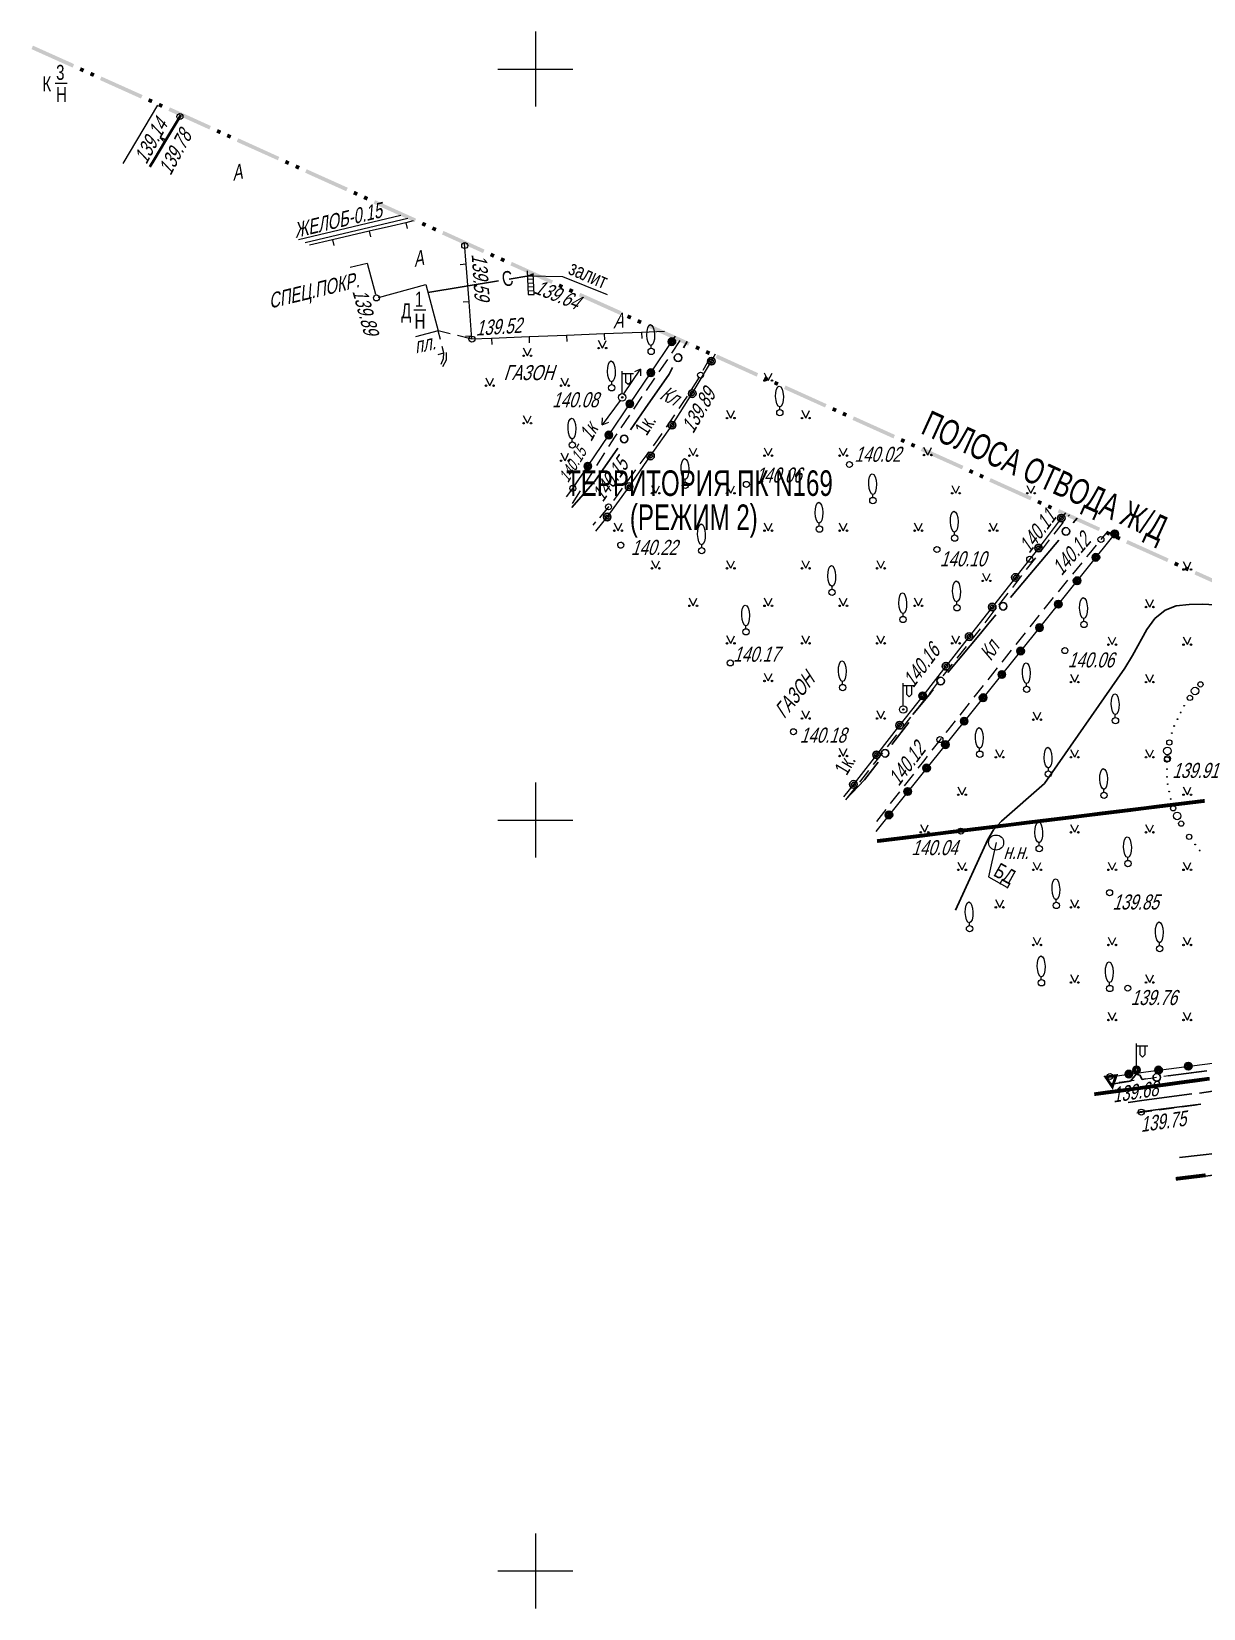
# Model space of a CAD drawing. Extents: x 10098 to 11902, y 8648 to 10202.
# Drawn here: x 11516.4 to 11594.5, y 8897.5 to 9002.5 of the extents above; entities that cross this region are included whole.
import ezdxf
from ezdxf.enums import TextEntityAlignment as Align

# ---------------------------------------------------------------- set-up
doc = ezdxf.new("R2010")
doc.units = 0
for name, color, linetype in [('20_Строения', 7, 'Continuous'), ('21_Колодцы', 7, 'Continuous'), ('22_Столбы', 7, 'Continuous'), ('23_Ограждения', 7, 'Continuous'), ('24_Растительность', 7, 'Continuous'), ('26_Горизонтали', 7, 'Continuous'), ('38_Высотные_отметки', 7, 'Continuous'), ('50_Красные_линии', 7, 'Continuous'), ('51_Сетка_координат', 7, 'Continuous'), ('52_Топонимика', 7, 'Continuous'), ('Подписи_зданий', 7, 'Continuous')]:
    doc.layers.add(name, color=color, linetype=linetype)
for name, color, linetype, lineweight in [('2_Водосток', 30, 'Continuous', 30), ('7_Электрокабели', 1, 'Continuous', 30), ('8_Связь', 3, 'Continuous', 30)]:
    doc.layers.add(name, color=color, linetype=linetype, lineweight=lineweight)
doc.styles.add('mggt', font='russian_1251.shx', dxfattribs={"width": 0.75, "oblique": 18, "height": 1})
doc.styles.add('Style-RUSSIAN_1251', font='RUSSIAN_1251.shx')
doc.styles.add('Style-RUSSIAN_1251 I 0.00000', font='RUSSIAN_1251.shx')

msp = doc.modelspace()

# ---------------------------------------------------------------- hatches: boundary and pattern name
at = {"layer": '50_Красные_линии', "linetype": 'Continuous', "lineweight": 25}
for points in [[(11519.27, 9000.33), (11516.53, 9001.56), (11516.43, 9001.33), (11519.17, 9000.1)], [(11519.95, 9000.02), (11519.72, 9000.12), (11519.62, 8999.89), (11519.85, 8999.79)], [(11520.64, 8999.71), (11520.41, 8999.81), (11520.31, 8999.58), (11520.53, 8999.48)], [(11523.83, 8998.27), (11521.09, 8999.5), (11520.99, 8999.27), (11523.72, 8998.04)], [(11524.51, 8997.96), (11524.28, 8998.06), (11524.18, 8997.83), (11524.41, 8997.73)], [(11525.19, 8997.65), (11524.97, 8997.75), (11524.86, 8997.53), (11525.09, 8997.42)], [(11528.38, 8996.21), (11525.65, 8997.45), (11525.55, 8997.22), (11528.28, 8995.98)], [(11529.07, 8995.9), (11528.84, 8996), (11528.74, 8995.78), (11528.96, 8995.67)], [(11529.75, 8995.59), (11529.52, 8995.7), (11529.42, 8995.47), (11529.65, 8995.37)], [(11532.94, 8994.15), (11530.21, 8995.39), (11530.1, 8995.16), (11532.84, 8993.93)], [(11533.62, 8993.84), (11533.4, 8993.95), (11533.29, 8993.72), (11533.52, 8993.62)], [(11534.31, 8993.54), (11534.08, 8993.64), (11533.98, 8993.41), (11534.2, 8993.31)], [(11537.5, 8992.1), (11534.76, 8993.33), (11534.66, 8993.1), (11537.39, 8991.87)], [(11538.18, 8991.79), (11537.95, 8991.89), (11537.85, 8991.66), (11538.08, 8991.56)], [(11538.86, 8991.48), (11538.64, 8991.58), (11538.53, 8991.35), (11538.76, 8991.25)], [(11542.05, 8990.04), (11539.32, 8991.27), (11539.22, 8991.04), (11541.95, 8989.81)], [(11542.74, 8989.73), (11542.51, 8989.83), (11542.41, 8989.6), (11542.63, 8989.5)], [(11543.42, 8989.42), (11543.19, 8989.52), (11543.09, 8989.3), (11543.32, 8989.19)], [(11546.61, 8987.98), (11543.88, 8989.22), (11543.77, 8988.99), (11546.51, 8987.75)], [(11547.29, 8987.67), (11547.07, 8987.77), (11546.96, 8987.55), (11547.19, 8987.44)], [(11547.98, 8987.36), (11547.75, 8987.47), (11547.65, 8987.24), (11547.88, 8987.14)], [(11551.17, 8985.92), (11548.43, 8987.16), (11548.33, 8986.93), (11551.07, 8985.7)], [(11551.85, 8985.61), (11551.62, 8985.72), (11551.52, 8985.49), (11551.75, 8985.39)], [(11552.54, 8985.31), (11552.31, 8985.41), (11552.2, 8985.18), (11552.43, 8985.08)], [(11555.73, 8983.87), (11552.99, 8985.1), (11552.89, 8984.87), (11555.62, 8983.64)], [(11556.41, 8983.56), (11556.18, 8983.66), (11556.08, 8983.43), (11556.31, 8983.33)], [(11557.09, 8983.25), (11556.86, 8983.35), (11556.76, 8983.12), (11556.99, 8983.02)], [(11560.28, 8981.81), (11557.55, 8983.04), (11557.45, 8982.81), (11560.18, 8981.58)], [(11560.97, 8981.5), (11560.74, 8981.6), (11560.64, 8981.37), (11560.86, 8981.27)], [(11561.65, 8981.19), (11561.42, 8981.29), (11561.32, 8981.07), (11561.55, 8980.96)], [(11564.84, 8979.75), (11562.11, 8980.99), (11562, 8980.76), (11564.74, 8979.52)], [(11565.52, 8979.44), (11565.3, 8979.54), (11565.19, 8979.32), (11565.42, 8979.21)], [(11566.21, 8979.13), (11565.98, 8979.24), (11565.88, 8979.01), (11566.1, 8978.91)], [(11569.4, 8977.69), (11566.66, 8978.93), (11566.56, 8978.7), (11569.29, 8977.47)], [(11570.08, 8977.38), (11569.85, 8977.49), (11569.75, 8977.26), (11569.98, 8977.16)], [(11570.76, 8977.08), (11570.54, 8977.18), (11570.43, 8976.95), (11570.66, 8976.85)], [(11573.95, 8975.64), (11571.22, 8976.87), (11571.12, 8976.64), (11573.85, 8975.41)], [(11574.64, 8975.33), (11574.41, 8975.43), (11574.31, 8975.2), (11574.53, 8975.1)], [(11575.32, 8975.02), (11575.09, 8975.12), (11574.99, 8974.89), (11575.22, 8974.79)], [(11578.51, 8973.58), (11575.78, 8974.81), (11575.67, 8974.58), (11578.41, 8973.35)], [(11579.19, 8973.27), (11578.97, 8973.37), (11578.86, 8973.14), (11579.09, 8973.04)], [(11579.88, 8972.96), (11579.65, 8973.06), (11579.55, 8972.84), (11579.77, 8972.73)], [(11583.07, 8971.52), (11580.33, 8972.76), (11580.23, 8972.53), (11582.96, 8971.29)], [(11583.75, 8971.21), (11583.52, 8971.31), (11583.42, 8971.09), (11583.65, 8970.98)], [(11584.43, 8970.9), (11584.21, 8971.01), (11584.1, 8970.78), (11584.33, 8970.68)], [(11587.62, 8969.46), (11584.89, 8970.7), (11584.79, 8970.47), (11587.52, 8969.24)], [(11588.31, 8969.15), (11588.08, 8969.26), (11587.98, 8969.03), (11588.21, 8968.93)], [(11588.99, 8968.85), (11588.76, 8968.95), (11588.66, 8968.72), (11588.89, 8968.62)], [(11592.18, 8967.41), (11589.45, 8968.64), (11589.34, 8968.41), (11592.08, 8967.18)], [(11592.87, 8967.1), (11592.64, 8967.2), (11592.53, 8966.97), (11592.76, 8966.87)], [(11593.55, 8966.79), (11593.32, 8966.89), (11593.22, 8966.66), (11593.45, 8966.56)], [(11596.74, 8965.35), (11594, 8966.58), (11593.9, 8966.35), (11596.64, 8965.12)], [(11593.58, 8951.28), (11592.59, 8951.16), (11592.62, 8950.91), (11593.61, 8951.03)], [(11594.57, 8951.4), (11593.58, 8951.28), (11593.61, 8951.03), (11594.6, 8951.15)], [(11585.64, 8950.3), (11584.65, 8950.18), (11584.68, 8949.93), (11585.67, 8950.05)], [(11586.63, 8950.42), (11585.64, 8950.3), (11585.67, 8950.05), (11586.66, 8950.18)], [(11587.62, 8950.55), (11586.63, 8950.42), (11586.66, 8950.18), (11587.66, 8950.3)], [(11588.62, 8950.67), (11587.62, 8950.55), (11587.66, 8950.3), (11588.65, 8950.42)], [(11589.61, 8950.79), (11588.62, 8950.67), (11588.65, 8950.42), (11589.64, 8950.54)], [(11590.6, 8950.91), (11589.61, 8950.79), (11589.64, 8950.54), (11590.63, 8950.67)], [(11591.59, 8951.04), (11590.6, 8950.91), (11590.63, 8950.67), (11591.63, 8950.79)], [(11592.59, 8951.16), (11591.59, 8951.04), (11591.63, 8950.79), (11592.62, 8950.91)], [(11576.71, 8949.2), (11575.71, 8949.08), (11575.75, 8948.83), (11576.74, 8948.96)], [(11577.7, 8949.33), (11576.71, 8949.2), (11576.74, 8948.96), (11577.73, 8949.08)], [(11578.69, 8949.45), (11577.7, 8949.33), (11577.73, 8949.08), (11578.72, 8949.2)], [(11579.68, 8949.57), (11578.69, 8949.45), (11578.72, 8949.2), (11579.72, 8949.32)], [(11580.68, 8949.69), (11579.68, 8949.57), (11579.72, 8949.32), (11580.71, 8949.44)], [(11581.67, 8949.81), (11580.68, 8949.69), (11580.71, 8949.44), (11581.7, 8949.57)], [(11582.66, 8949.94), (11581.67, 8949.81), (11581.7, 8949.57), (11582.69, 8949.69)], [(11583.65, 8950.06), (11582.66, 8949.94), (11582.69, 8949.69), (11583.69, 8949.81)], [(11584.65, 8950.18), (11583.65, 8950.06), (11583.69, 8949.81), (11584.68, 8949.93)], [(11573.73, 8948.84), (11572.74, 8948.72), (11572.77, 8948.47), (11573.76, 8948.59)], [(11574.72, 8948.96), (11573.73, 8948.84), (11573.76, 8948.59), (11574.75, 8948.71)], [(11575.71, 8949.08), (11574.72, 8948.96), (11574.75, 8948.71), (11575.75, 8948.83)], [(11590.94, 8932.37), (11589.94, 8932.23), (11589.98, 8931.99), (11590.97, 8932.12)], [(11591.93, 8932.5), (11590.94, 8932.37), (11590.97, 8932.12), (11591.96, 8932.25)], [(11592.92, 8932.64), (11591.93, 8932.5), (11591.96, 8932.25), (11592.95, 8932.39)], [(11593.91, 8932.77), (11592.92, 8932.64), (11592.95, 8932.39), (11593.94, 8932.52)], [(11594.9, 8932.9), (11593.91, 8932.77), (11593.94, 8932.52), (11594.93, 8932.66)], [(11587.96, 8931.97), (11587.21, 8931.86), (11587.24, 8931.62), (11588, 8931.72)], [(11588.95, 8932.1), (11587.96, 8931.97), (11588, 8931.72), (11588.99, 8931.85)], [(11589.94, 8932.23), (11588.95, 8932.1), (11588.99, 8931.85), (11589.98, 8931.99)], [(11593.63, 8926.35), (11592.64, 8926.23), (11592.67, 8925.98), (11593.66, 8926.1)], [(11594.63, 8926.47), (11593.63, 8926.35), (11593.66, 8926.1), (11594.66, 8926.22)]]:
    msp.add_hatch(color=8, dxfattribs=at).paths.add_polyline_path(points)
h = msp.add_hatch(color=8, dxfattribs=at)
h.paths.add_polyline_path([(11588.46, 8932.03), (11587.83, 8932.96), (11588.82, 8933.09)])
h.paths.add_polyline_path([(11588.4, 8932.43), (11588.14, 8932.82), (11588.55, 8932.87)], flags=16)

# ---------------------------------------------------------------- linework, layer by layer
at = {"layer": '20_Строения', "color": 8, "linetype": 'Continuous', "lineweight": 15}
msp.add_lwpolyline([(11522.53, 8993.71), (11524.85, 8997.59)], dxfattribs=at)
at = {"layer": '20_Строения', "color": 8, "lineweight": 15}
for points in [[(11537.65, 8986.8), (11538.78, 8987.07), (11539.34, 8985.01)], [(11539.54, 8984.8), (11542.69, 8985.65), (11543.52, 8982.58), (11542.01, 8982.18)]]:
    msp.add_lwpolyline(points, dxfattribs=at)
at = {"layer": '21_Колодцы', "color": 8, "lineweight": 15}
for points in [[(11549.44, 8986.56), (11549.51, 8984.98)], [(11549.51, 8984.98), (11549.91, 8985), (11549.84, 8986.38)]]:
    msp.add_lwpolyline(points, dxfattribs=at)
at = {"layer": '21_Колодцы', "color": 8, "lineweight": 15, "flags": 128}
for points in [[(11549.45, 8986.27), (11549.85, 8986.29)], [(11549.46, 8986.01), (11549.86, 8986.03)], [(11549.47, 8985.75), (11549.87, 8985.77)], [(11549.49, 8985.5), (11549.89, 8985.52)], [(11549.5, 8985.24), (11549.9, 8985.26)]]:
    msp.add_lwpolyline(points, dxfattribs=at)
at = {"layer": '21_Колодцы', "color": 8, "lineweight": 9}
msp.add_circle((11580.69, 8948.5), 0.5, dxfattribs=at)
at = {"layer": '22_Столбы', "color": 8, "lineweight": 15}
for p, q in [((11555.78, 8978.39, 140.08), (11555.78, 8979.89, 140.08)), ((11555.78, 8979.74, 140.08), (11556.53, 8979.74, 140.08)), ((11555.88, 8978.37, 140.08), (11557.01, 8980.02, 140.08)), ((11556.03, 8979.14, 140.08), (11556.03, 8979.74, 140.08)), ((11556.33, 8979.74, 140.08), (11556.33, 8979.14, 140.08)), ((11557.01, 8980.02, 140.08), (11556.59, 8979.85, 140.08)), ((11557.01, 8980.02, 140.08), (11557, 8979.57, 140.08)), ((11556.18, 8978.99, 140.08), (11556.03, 8979.14, 140.08)), ((11556.33, 8979.14, 140.08), (11556.18, 8978.99, 140.08)), ((11555.64, 8977.93, 140.08), (11554.45, 8976.32, 140.08)), ((11554.45, 8976.32, 140.08), (11554.47, 8976.77, 140.08)), ((11554.45, 8976.32, 140.08), (11554.88, 8976.48, 140.08)), ((11574.5, 8957.61, 140.16), (11574.5, 8959.11, 140.16)), ((11574.5, 8958.96, 140.16), (11575.25, 8958.96, 140.16)), ((11574.75, 8958.36, 140.16), (11574.75, 8958.96, 140.16)), ((11575.05, 8958.96, 140.16), (11575.05, 8958.36, 140.16)), ((11574.9, 8958.21, 140.16), (11574.75, 8958.36, 140.16)), ((11575.05, 8958.36, 140.16), (11574.9, 8958.21, 140.16)), ((11590.04, 8933.61, 139.68), (11590.04, 8935.11, 139.68)), ((11590.04, 8934.96, 139.68), (11590.79, 8934.96, 139.68)), ((11590.29, 8934.36, 139.68), (11590.29, 8934.96, 139.68)), ((11590.59, 8934.96, 139.68), (11590.59, 8934.36, 139.68)), ((11590.44, 8934.21, 139.68), (11590.29, 8934.36, 139.68)), ((11590.59, 8934.36, 139.68), (11590.44, 8934.21, 139.68))]:
    msp.add_line(p, q, dxfattribs=at)
at = {"layer": '22_Столбы', "color": 8, "lineweight": 9}
for centre, radius in [((11555.78, 8978.14, 140.08), 0.25), ((11555.78, 8978.14, 140.08), 0.05), ((11574.5, 8957.36, 140.16), 0.25), ((11574.5, 8957.36, 140.16), 0.05)]:
    msp.add_circle(centre, radius, dxfattribs=at)
at = {"layer": '22_Столбы', "color": 8, "lineweight": 30}
for radius in [0.25, 0.175, 0.1]:
    msp.add_circle((11590.04, 8933.36, 139.68), radius, dxfattribs=at)
at = {"layer": '23_Ограждения', "color": 8, "linetype": 'Continuous', "lineweight": 50}
for p, q in [((11525.34, 8995.21), (11526.37, 8996.93)), ((11524.63, 8994.01), (11525.34, 8995.21)), ((11524.32, 8993.5), (11524.63, 8994.01))]:
    msp.add_line(p, q, dxfattribs=at)
at = {"layer": '23_Ограждения', "color": 8, "linetype": 'Continuous', "lineweight": 30}
for p, q in [((11525.4, 8995.3), (11525, 8995.42)), ((11525, 8995.42), (11525.29, 8995.13))]:
    msp.add_line(p, q, dxfattribs=at)
at = {"layer": '23_Ограждения', "color": 8, "lineweight": 15}
for p, q in [((11538.92, 8989.2), (11536.49, 8988.64)), ((11540.42, 8989.55), (11538.92, 8989.2)), ((11538.92, 8989.2), (11539.01, 8988.82)), ((11541.36, 8989.77), (11540.42, 8989.55)), ((11541.86, 8989.89), (11541.36, 8989.77)), ((11541.36, 8989.77), (11541.45, 8989.38)), ((11536.49, 8988.64), (11534.94, 8988.27)), ((11536.49, 8988.64), (11536.58, 8988.25)), ((11545.38, 8987), (11545.28, 8988.39)), ((11545.38, 8987), (11544.98, 8986.97)), ((11545.58, 8984.51), (11545.38, 8987)), ((11545.58, 8984.51), (11545.18, 8984.48)), ((11545.77, 8982.02), (11545.58, 8984.51)), ((11545.75, 8982.22), (11545.35, 8982.19))]:
    msp.add_line(p, q, dxfattribs=at)
at = {"layer": '23_Ограждения', "color": 8, "linetype": 'Continuous', "lineweight": 15}
for p, q in [((11543.67, 8982), (11543.52, 8982.58)), ((11544.31, 8982.38), (11543.52, 8982.58)), ((11545.77, 8982.02), (11544.8, 8982.26)), ((11547.08, 8982.07), (11545.77, 8982.02)), ((11549.58, 8982.17), (11547.08, 8982.07)), ((11547.08, 8982.07), (11547.09, 8981.67)), ((11552.08, 8982.27), (11549.58, 8982.17)), ((11549.58, 8982.17), (11549.59, 8981.77)), ((11554.57, 8982.37), (11552.08, 8982.27)), ((11552.08, 8982.27), (11552.09, 8981.87)), ((11557.07, 8982.47), (11554.57, 8982.37)), ((11554.57, 8982.37), (11554.59, 8981.97)), ((11558.6, 8982.53), (11557.07, 8982.47)), ((11557.07, 8982.47), (11557.09, 8982.07)), ((11557.69, 8979.78), (11559.09, 8981.85)), ((11559.09, 8981.85), (11559.33, 8982.21)), ((11559.09, 8981.09), (11559.65, 8981.92)), ((11543.53, 8981), (11543.9, 8981.1)), ((11543.72, 8980.36), (11543.88, 8980.72)), ((11543.9, 8981.1), (11543.79, 8981.52)), ((11543.88, 8980.72), (11543.9, 8981.1)), ((11544.08, 8980.65), (11544.07, 8981.13)), ((11558.25, 8979.84), (11558.81, 8980.67)), ((11561.72, 8980.55), (11561.82, 8980.72)), ((11561.82, 8980.72), (11562, 8981.03)), ((11543.84, 8980.19), (11544.08, 8980.65)), ((11556.29, 8977.7), (11557.69, 8979.78)), ((11560.45, 8978.39), (11561.72, 8980.55)), ((11557.4, 8978.6), (11557.96, 8979.43)), ((11554.89, 8975.63), (11556.29, 8977.7)), ((11556.56, 8977.36), (11557.12, 8978.19)), ((11559.1, 8976.29), (11560.45, 8978.39)), ((11560.45, 8978.39), (11560.45, 8978.4)), ((11555.72, 8976.12), (11556.28, 8976.95)), ((11553.49, 8973.56), (11554.89, 8975.63)), ((11554.9, 8974.87), (11555.34, 8975.56)), ((11555.34, 8975.56), (11555.44, 8975.71)), ((11557.67, 8974.24), (11559.1, 8976.29)), ((11554.09, 8973.6), (11554.63, 8974.45)), ((11552.49, 8972.08), (11553.49, 8973.56)), ((11556.24, 8972.19), (11557.67, 8974.24)), ((11552.49, 8972.08), (11552.82, 8972.58)), ((11553.28, 8972.34), (11553.82, 8973.18)), ((11551.99, 8971.42), (11551.99, 8971.42)), ((11552.06, 8971.51), (11552.49, 8972.08)), ((11552.47, 8971.08), (11553.01, 8971.92)), ((11554.78, 8970.17), (11556.24, 8972.19)), ((11556.24, 8972.19), (11556.24, 8972.19)), ((11554.03, 8969.23), (11554.78, 8970.17)), ((11585.3, 8970.45), (11585.03, 8970.1)), ((11585.03, 8970.1), (11583.88, 8968.58)), ((11583.51, 8968.11), (11582.34, 8966.61)), ((11583.88, 8968.58), (11583.51, 8968.11)), ((11581.97, 8966.15), (11578.89, 8962.21)), ((11582.34, 8966.61), (11581.97, 8966.15)), ((11578.89, 8962.21), (11577.71, 8960.71)), ((11577.71, 8960.71), (11577.35, 8960.24)), ((11577.35, 8960.24), (11575.8, 8958.27)), ((11575.8, 8958.27), (11574.63, 8956.77)), ((11574.63, 8956.77), (11574.26, 8956.31)), ((11574.26, 8956.31), (11572.72, 8954.34)), ((11572.72, 8954.34), (11571.54, 8952.84)), ((11571.18, 8952.37), (11570.53, 8951.54)), ((11571.54, 8952.84), (11571.18, 8952.37))]:
    msp.add_line(p, q, dxfattribs=at)
at = {"layer": '23_Ограждения', "color": 8, "linetype": 'Continuous', "lineweight": 15, "flags": 128}
for points in [[(11541.04, 8990.25), (11534.22, 8988.63)], [(11541.49, 8990.05), (11534.65, 8988.42)], [(11588.54, 8968.98), (11572.67, 8949.24)], [(11587.94, 8932.86), (11591, 8933.28), (11600.92, 8934.57), (11620.75, 8937.16), (11632.17, 8938.72), (11636.57, 8939.22), (11633.82, 8942.17), (11628.82, 8947.52), (11628.11, 8948.49), (11627.99, 8948.65), (11627.64, 8949.13)]]:
    msp.add_lwpolyline(points, dxfattribs=at)
at = {"layer": '23_Ограждения', "color": 8, "linetype": 'Continuous', "lineweight": 15}
for points in [[(11561.65, 8980.79), (11561.16, 8979.92)], [(11560.9, 8979.49), (11560.37, 8978.64)], [(11560.1, 8978.22), (11559.83, 8977.79), (11559.55, 8977.39)], [(11559.27, 8976.97), (11558.7, 8976.15)], [(11558.42, 8975.74), (11558.13, 8975.32), (11557.84, 8974.92)], [(11557.55, 8974.52), (11556.96, 8973.71)], [(11556.66, 8973.31), (11556.07, 8972.5)], [(11555.78, 8972.09), (11555.48, 8971.68), (11555.19, 8971.28)], [(11554.9, 8970.88), (11554.87, 8970.85), (11554.26, 8970.11)], [(11585.48, 8970.23), (11585.57, 8970.33)], [(11554, 8969.85), (11553.83, 8969.64)], [(11584.56, 8969.04), (11585.18, 8969.83)], [(11588.09, 8969.19), (11587.67, 8968.68)], [(11583.64, 8967.86), (11584.25, 8968.65)], [(11587.36, 8968.29), (11586.86, 8967.69), (11586.72, 8967.52)], [(11582.72, 8966.67), (11583.33, 8967.46)], [(11586.4, 8967.13), (11585.77, 8966.36)], [(11581.8, 8965.49), (11582.41, 8966.28)], [(11585.45, 8965.97), (11584.82, 8965.2)], [(11580.87, 8964.31), (11581.49, 8965.1)], [(11579.95, 8963.13), (11580.56, 8963.92)], [(11584.5, 8964.81), (11583.87, 8964.03)], [(11583.56, 8963.65), (11583.54, 8963.62), (11582.93, 8962.86)], [(11579.02, 8961.95), (11579.64, 8962.74)], [(11582.62, 8962.47), (11582, 8961.69)], [(11578.1, 8960.77), (11578.71, 8961.55)], [(11581.69, 8961.3), (11581.06, 8960.52)], [(11577.17, 8959.59), (11577.79, 8960.37)], [(11580.75, 8960.13), (11580.13, 8959.34)], [(11576.24, 8958.41), (11576.86, 8959.19)], [(11579.82, 8958.95), (11579.2, 8958.17)], [(11575.32, 8957.23), (11575.93, 8958.02)], [(11578.89, 8957.78), (11578.27, 8956.99)], [(11574.39, 8956.05), (11575.01, 8956.84)], [(11577.95, 8956.6), (11577.47, 8955.99), (11577.33, 8955.82)], [(11573.46, 8954.87), (11574.08, 8955.66)], [(11572.53, 8953.7), (11573.15, 8954.48)], [(11577.02, 8955.42), (11576.41, 8954.64)], [(11576.1, 8954.24), (11575.93, 8954.02), (11575.48, 8953.46)], [(11571.6, 8952.52), (11572.22, 8953.3)], [(11575.18, 8953.06), (11574.56, 8952.27)], [(11570.67, 8951.35), (11571.29, 8952.13)], [(11574.26, 8951.88), (11573.64, 8951.09)], [(11573.34, 8950.69), (11572.72, 8949.9)], [(11588.31, 8932.46), (11588.4, 8932.47)], [(11588.89, 8932.54), (11589.89, 8932.67)], [(11590.38, 8932.74), (11590.99, 8932.82), (11591.37, 8932.87)], [(11591.87, 8932.94), (11592.86, 8933.08)], [(11593.35, 8933.15), (11594.34, 8933.28)], [(11590.06, 8930.5), (11591.06, 8930.64)], [(11591.55, 8930.7), (11592.54, 8930.83)], [(11593.04, 8930.9), (11593.91, 8931.02), (11594.03, 8931.03)]]:
    msp.add_lwpolyline(points, dxfattribs=at)
at = {"layer": '23_Ограждения', "color": 8, "linetype": 'Continuous', "lineweight": 30}
for centre, radius in [((11559.09, 8981.85), 0.25), ((11559.09, 8981.85), 0.175), ((11559.09, 8981.85), 0.1), ((11561.72, 8980.55), 0.25), ((11561.72, 8980.55), 0.125), ((11557.69, 8979.78), 0.25), ((11557.69, 8979.78), 0.175), ((11557.69, 8979.78), 0.1), ((11560.45, 8978.39), 0.25), ((11556.29, 8977.71), 0.25), ((11556.29, 8977.71), 0.175), ((11556.29, 8977.71), 0.1), ((11560.45, 8978.39), 0.125), ((11559.1, 8976.29), 0.25), ((11554.89, 8975.63), 0.25), ((11554.89, 8975.63), 0.175), ((11554.89, 8975.63), 0.1), ((11559.1, 8976.29), 0.125), ((11557.67, 8974.24), 0.25), ((11557.67, 8974.24), 0.125), ((11553.49, 8973.56), 0.25), ((11553.49, 8973.56), 0.175), ((11553.49, 8973.56), 0.1), ((11556.24, 8972.19), 0.25), ((11556.24, 8972.19), 0.125), ((11554.78, 8970.17), 0.25), ((11554.78, 8970.17), 0.125), ((11585.03, 8970.1), 0.25), ((11585.03, 8970.1), 0.125), ((11588.59, 8969.05), 0.25), ((11588.59, 8969.05), 0.175), ((11588.59, 8969.05), 0.1), ((11583.51, 8968.11), 0.25), ((11583.51, 8968.11), 0.125), ((11588.59, 8969.05), 0.01), ((11587.34, 8967.49), 0.25), ((11587.34, 8967.49), 0.175), ((11587.34, 8967.49), 0.1), ((11587.34, 8967.49), 0.01), ((11581.97, 8966.15), 0.25), ((11581.97, 8966.15), 0.125), ((11586.08, 8965.93), 0.25), ((11586.08, 8965.93), 0.175), ((11586.08, 8965.93), 0.1), ((11586.08, 8965.93), 0.01), ((11580.43, 8964.18), 0.25), ((11580.43, 8964.18), 0.125), ((11584.83, 8964.37), 0.25), ((11584.83, 8964.37), 0.175), ((11584.83, 8964.37), 0.1), ((11584.83, 8964.37), 0.01), ((11583.58, 8962.81), 0.25), ((11583.58, 8962.81), 0.175), ((11583.58, 8962.81), 0.1), ((11583.58, 8962.81), 0.01), ((11578.89, 8962.21), 0.25), ((11578.89, 8962.21), 0.125), ((11582.32, 8961.25), 0.25), ((11582.32, 8961.25), 0.175), ((11582.32, 8961.25), 0.1), ((11582.32, 8961.25), 0.01), ((11577.35, 8960.24), 0.25), ((11577.35, 8960.24), 0.125), ((11581.07, 8959.69), 0.25), ((11581.07, 8959.69), 0.175), ((11581.07, 8959.69), 0.1), ((11581.07, 8959.69), 0.01), ((11575.8, 8958.27), 0.25), ((11575.8, 8958.27), 0.125), ((11579.82, 8958.14), 0.25), ((11579.82, 8958.14), 0.175), ((11579.82, 8958.14), 0.1), ((11579.82, 8958.14), 0.01), ((11574.26, 8956.31), 0.25), ((11578.56, 8956.58), 0.25), ((11578.56, 8956.58), 0.175), ((11578.56, 8956.58), 0.1), ((11578.56, 8956.58), 0.01), ((11574.26, 8956.31), 0.125), ((11572.72, 8954.34), 0.25), ((11572.72, 8954.34), 0.125), ((11577.31, 8955.02), 0.25), ((11577.31, 8955.02), 0.175), ((11577.31, 8955.02), 0.1), ((11577.31, 8955.02), 0.01), ((11576.06, 8953.46), 0.25), ((11576.06, 8953.46), 0.175), ((11576.06, 8953.46), 0.1), ((11576.06, 8953.46), 0.01), ((11571.18, 8952.37), 0.25), ((11571.18, 8952.37), 0.125), ((11574.8, 8951.9), 0.25), ((11574.8, 8951.9), 0.175), ((11574.8, 8951.9), 0.1), ((11574.8, 8951.9), 0.01), ((11573.55, 8950.34), 0.25), ((11573.55, 8950.34), 0.175), ((11573.55, 8950.34), 0.1), ((11573.55, 8950.34), 0.01), ((11591.51, 8933.35), 0.25), ((11591.51, 8933.35), 0.175), ((11591.51, 8933.35), 0.1), ((11593.49, 8933.61), 0.25), ((11593.49, 8933.61), 0.175), ((11593.49, 8933.61), 0.1), ((11593.49, 8933.61), 0.01), ((11589.53, 8933.08), 0.25), ((11589.53, 8933.08), 0.175), ((11589.53, 8933.08), 0.1), ((11589.53, 8933.08), 0.01), ((11591.51, 8933.35), 0.01)]:
    msp.add_circle(centre, radius, dxfattribs=at)
at = {"layer": '24_Растительность', "color": 8, "linetype": 'Continuous', "lineweight": 15}
for p, q in [((11554.47, 8981.42), (11554.21, 8981.92)), ((11554.47, 8981.42), (11554.71, 8981.92)), ((11549.47, 8980.91), (11549.21, 8981.41)), ((11549.47, 8980.91), (11549.71, 8981.41)), ((11565.51, 8979.26), (11565.26, 8979.76)), ((11565.51, 8979.26), (11565.76, 8979.76)), ((11546.97, 8978.92), (11546.71, 8979.42)), ((11546.97, 8978.92), (11547.21, 8979.42)), ((11551.97, 8978.92), (11551.71, 8979.42)), ((11551.97, 8978.92), (11552.21, 8979.42)), ((11549.47, 8976.42), (11549.21, 8976.92)), ((11549.47, 8976.42), (11549.71, 8976.92)), ((11563.01, 8976.76), (11562.76, 8977.26)), ((11563.01, 8976.76), (11563.26, 8977.26)), ((11568.01, 8976.76), (11567.76, 8977.26)), ((11568.01, 8976.76), (11568.26, 8977.26)), ((11551.97, 8973.92), (11551.71, 8974.42)), ((11551.97, 8973.92), (11552.21, 8974.42)), ((11560.51, 8974.26), (11560.26, 8974.76)), ((11560.51, 8974.26), (11560.76, 8974.76)), ((11565.51, 8974.26), (11565.26, 8974.76)), ((11565.51, 8974.26), (11565.76, 8974.76)), ((11570.51, 8974.26), (11570.26, 8974.76)), ((11570.51, 8974.26), (11570.76, 8974.76)), ((11576.13, 8974.3), (11575.88, 8974.8)), ((11576.13, 8974.3), (11576.38, 8974.8)), ((11558.01, 8971.76), (11557.76, 8972.26)), ((11558.01, 8971.76), (11558.26, 8972.26)), ((11563.01, 8971.76), (11562.76, 8972.26)), ((11563.01, 8971.76), (11563.26, 8972.26)), ((11578.01, 8971.76), (11577.76, 8972.26)), ((11578.01, 8971.76), (11578.26, 8972.26)), ((11583.01, 8971.76), (11582.76, 8972.26)), ((11583.01, 8971.76), (11583.26, 8972.26)), ((11555.51, 8969.26), (11555.26, 8969.76)), ((11555.51, 8969.26), (11555.76, 8969.76)), ((11565.51, 8969.26), (11565.26, 8969.76)), ((11565.51, 8969.26), (11565.76, 8969.76)), ((11570.51, 8969.26), (11570.26, 8969.76)), ((11570.51, 8969.26), (11570.76, 8969.76)), ((11575.51, 8969.26), (11575.26, 8969.76)), ((11575.51, 8969.26), (11575.76, 8969.76)), ((11580.51, 8969.26), (11580.26, 8969.76)), ((11580.51, 8969.26), (11580.76, 8969.76)), ((11558.01, 8966.76), (11557.76, 8967.26)), ((11558.01, 8966.76), (11558.26, 8967.26)), ((11563.01, 8966.76), (11562.76, 8967.26)), ((11563.01, 8966.76), (11563.26, 8967.26)), ((11568.01, 8966.76), (11567.76, 8967.26)), ((11568.01, 8966.76), (11568.26, 8967.26)), ((11573.01, 8966.76), (11572.76, 8967.26)), ((11573.01, 8966.76), (11573.26, 8967.26)), ((11593.43, 8966.68), (11593.17, 8967.18)), ((11593.43, 8966.68), (11593.67, 8967.18)), ((11580.05, 8965.92), (11579.8, 8966.42)), ((11580.05, 8965.92), (11580.3, 8966.42)), ((11560.51, 8964.26), (11560.26, 8964.76)), ((11560.51, 8964.26), (11560.76, 8964.76)), ((11565.51, 8964.26), (11565.26, 8964.76)), ((11565.51, 8964.26), (11565.76, 8964.76)), ((11570.51, 8964.26), (11570.26, 8964.76)), ((11570.51, 8964.26), (11570.76, 8964.76)), ((11575.51, 8964.26), (11575.26, 8964.76)), ((11575.51, 8964.26), (11575.76, 8964.76)), ((11590.93, 8964.18), (11590.67, 8964.68)), ((11590.93, 8964.18), (11591.17, 8964.68)), ((11563.01, 8961.76), (11562.76, 8962.26)), ((11563.01, 8961.76), (11563.26, 8962.26)), ((11568.01, 8961.76), (11567.76, 8962.26)), ((11568.01, 8961.76), (11568.26, 8962.26)), ((11573.01, 8961.76), (11572.76, 8962.26)), ((11573.01, 8961.76), (11573.26, 8962.26)), ((11578.01, 8961.76), (11577.76, 8962.26)), ((11578.01, 8961.76), (11578.26, 8962.26)), ((11588.43, 8961.68), (11588.17, 8962.18)), ((11588.43, 8961.68), (11588.67, 8962.18)), ((11593.43, 8961.68), (11593.17, 8962.18)), ((11593.43, 8961.68), (11593.67, 8962.18)), ((11565.51, 8959.26), (11565.26, 8959.76)), ((11565.51, 8959.26), (11565.76, 8959.76)), ((11585.93, 8959.18), (11585.67, 8959.68)), ((11585.93, 8959.18), (11586.17, 8959.68)), ((11590.93, 8959.18), (11590.67, 8959.68)), ((11590.93, 8959.18), (11591.17, 8959.68)), ((11568.01, 8956.76), (11567.76, 8957.26)), ((11568.01, 8956.76), (11568.26, 8957.26)), ((11573.01, 8956.76), (11572.76, 8957.26)), ((11573.01, 8956.76), (11573.26, 8957.26)), ((11583.43, 8956.68), (11583.17, 8957.18)), ((11583.43, 8956.68), (11583.67, 8957.18)), ((11570.51, 8954.26), (11570.26, 8954.76)), ((11570.51, 8954.26), (11570.76, 8954.76)), ((11580.93, 8954.18), (11580.67, 8954.68)), ((11580.93, 8954.18), (11581.17, 8954.68)), ((11585.93, 8954.18), (11585.67, 8954.68)), ((11585.93, 8954.18), (11586.17, 8954.68)), ((11590.93, 8954.18), (11590.67, 8954.68)), ((11590.93, 8954.18), (11591.17, 8954.68)), ((11578.43, 8951.68), (11578.17, 8952.18)), ((11578.43, 8951.68), (11578.67, 8952.18)), ((11593.43, 8951.68), (11593.17, 8952.18)), ((11593.43, 8951.68), (11593.67, 8952.18)), ((11575.93, 8949.18), (11575.67, 8949.68)), ((11575.93, 8949.18), (11576.17, 8949.68)), ((11585.93, 8949.18), (11585.67, 8949.68)), ((11585.93, 8949.18), (11586.17, 8949.68)), ((11590.93, 8949.18), (11590.67, 8949.68)), ((11590.93, 8949.18), (11591.17, 8949.68)), ((11578.43, 8946.68), (11578.17, 8947.18)), ((11578.43, 8946.68), (11578.67, 8947.18)), ((11583.43, 8946.68), (11583.17, 8947.18)), ((11583.43, 8946.68), (11583.67, 8947.18)), ((11588.43, 8946.68), (11588.17, 8947.18)), ((11588.43, 8946.68), (11588.67, 8947.18)), ((11593.43, 8946.68), (11593.17, 8947.18)), ((11593.43, 8946.68), (11593.67, 8947.18)), ((11580.93, 8944.18), (11580.67, 8944.68)), ((11580.93, 8944.18), (11581.17, 8944.68)), ((11585.93, 8944.18), (11585.67, 8944.68)), ((11585.93, 8944.18), (11586.17, 8944.68)), ((11583.43, 8941.68), (11583.17, 8942.18)), ((11583.43, 8941.68), (11583.67, 8942.18)), ((11588.43, 8941.68), (11588.17, 8942.18)), ((11588.43, 8941.68), (11588.67, 8942.18)), ((11593.43, 8941.68), (11593.17, 8942.18)), ((11593.43, 8941.68), (11593.67, 8942.18)), ((11585.93, 8939.18), (11585.67, 8939.68)), ((11585.93, 8939.18), (11586.17, 8939.68)), ((11590.93, 8939.18), (11590.67, 8939.68)), ((11590.93, 8939.18), (11591.17, 8939.68)), ((11588.43, 8936.68), (11588.17, 8937.18)), ((11588.43, 8936.68), (11588.67, 8937.18)), ((11593.43, 8936.68), (11593.17, 8937.18)), ((11593.43, 8936.68), (11593.67, 8937.18))]:
    msp.add_line(p, q, dxfattribs=at)
at = {"layer": '24_Растительность', "color": 8, "lineweight": 15}
for p, q in [((11566.28, 8977.33), (11566.28, 8977.51)), ((11559.98, 8972.49), (11559.98, 8972.67)), ((11572.48, 8971.48), (11572.48, 8971.66)), ((11568.91, 8969.58), (11568.91, 8969.77)), ((11577.92, 8968.98), (11577.92, 8969.16)), ((11561.08, 8968.14), (11561.08, 8968.32)), ((11569.76, 8965.37), (11569.76, 8965.56)), ((11578.07, 8964.34), (11578.07, 8964.53)), ((11564.02, 8962.74), (11564.02, 8962.92)), ((11574.49, 8963.56), (11574.49, 8963.75)), ((11586.53, 8963.23), (11586.53, 8963.42)), ((11570.46, 8959.03), (11570.46, 8959.22)), ((11582.72, 8958.91), (11582.72, 8959.09)), ((11588.63, 8956.83), (11588.63, 8957.02)), ((11579.59, 8954.59), (11579.59, 8954.77)), ((11584.17, 8953.27), (11584.17, 8953.45)), ((11587.87, 8951.85), (11587.87, 8952.04)), ((11583.55, 8948.3), (11583.55, 8948.48)), ((11589.46, 8947.31), (11589.46, 8947.5)), ((11584.69, 8944.52), (11584.69, 8944.7)), ((11578.91, 8942.97), (11578.91, 8943.16)), ((11591.58, 8941.64), (11591.58, 8941.82)), ((11583.7, 8939.37), (11583.7, 8939.55)), ((11588.25, 8938.99), (11588.25, 8939.18))]:
    msp.add_line(p, q, dxfattribs=at)
at = {"layer": '24_Растительность', "color": 8, "linetype": 'Continuous', "lineweight": 15, "flags": 128}
for points in [[(11557.7, 8981.41), (11557.7, 8981.59)], [(11555.08, 8978.99), (11555.08, 8979.18)], [(11552.45, 8975.18), (11552.45, 8975.37)]]:
    msp.add_lwpolyline(points, dxfattribs=at)
at = {"layer": '24_Растительность', "color": 8, "linetype": 'Continuous', "lineweight": 9}
for centre, radius in [((11549.21, 8980.91), 0.05), ((11549.71, 8980.91), 0.05), ((11554.21, 8981.42), 0.05), ((11554.71, 8981.42), 0.05), ((11546.71, 8978.92), 0.05), ((11547.21, 8978.92), 0.05), ((11551.71, 8978.92), 0.05), ((11552.21, 8978.92), 0.05), ((11565.26, 8979.26), 0.05), ((11565.76, 8979.26), 0.05), ((11549.21, 8976.42), 0.05), ((11549.71, 8976.42), 0.05), ((11562.76, 8976.76), 0.05), ((11563.26, 8976.76), 0.05), ((11567.76, 8976.76), 0.05), ((11568.26, 8976.76), 0.05), ((11551.71, 8973.92), 0.05), ((11552.21, 8973.92), 0.05), ((11560.26, 8974.26), 0.05), ((11560.76, 8974.26), 0.05), ((11565.26, 8974.26), 0.05), ((11565.76, 8974.26), 0.05), ((11570.26, 8974.26), 0.05), ((11570.76, 8974.26), 0.05), ((11575.88, 8974.3), 0.05), ((11576.38, 8974.3), 0.05), ((11557.76, 8971.76), 0.05), ((11558.26, 8971.76), 0.05), ((11562.76, 8971.76), 0.05), ((11563.26, 8971.76), 0.05), ((11577.76, 8971.76), 0.05), ((11578.26, 8971.76), 0.05), ((11582.76, 8971.76), 0.05), ((11583.26, 8971.76), 0.05), ((11555.26, 8969.26), 0.05), ((11555.76, 8969.26), 0.05), ((11565.26, 8969.26), 0.05), ((11565.76, 8969.26), 0.05), ((11570.26, 8969.26), 0.05), ((11570.76, 8969.26), 0.05), ((11575.26, 8969.26), 0.05), ((11575.76, 8969.26), 0.05), ((11580.26, 8969.26), 0.05), ((11580.76, 8969.26), 0.05), ((11557.76, 8966.76), 0.05), ((11558.26, 8966.76), 0.05), ((11562.76, 8966.76), 0.05), ((11563.26, 8966.76), 0.05), ((11567.76, 8966.76), 0.05), ((11568.26, 8966.76), 0.05), ((11572.76, 8966.76), 0.05), ((11573.26, 8966.76), 0.05), ((11579.8, 8965.92), 0.05), ((11580.3, 8965.92), 0.05), ((11593.17, 8966.68), 0.05), ((11593.67, 8966.68), 0.05), ((11560.26, 8964.26), 0.05), ((11560.76, 8964.26), 0.05), ((11565.26, 8964.26), 0.05), ((11565.76, 8964.26), 0.05), ((11570.26, 8964.26), 0.05), ((11570.76, 8964.26), 0.05), ((11575.26, 8964.26), 0.05), ((11575.76, 8964.26), 0.05), ((11590.67, 8964.18), 0.05), ((11591.17, 8964.18), 0.05), ((11562.76, 8961.76), 0.05), ((11563.26, 8961.76), 0.05), ((11567.76, 8961.76), 0.05), ((11568.26, 8961.76), 0.05), ((11572.76, 8961.76), 0.05), ((11573.26, 8961.76), 0.05), ((11577.76, 8961.76), 0.05), ((11578.26, 8961.76), 0.05), ((11588.17, 8961.68), 0.05), ((11588.67, 8961.68), 0.05), ((11593.17, 8961.68), 0.05), ((11593.67, 8961.68), 0.05), ((11565.26, 8959.26), 0.05), ((11565.76, 8959.26), 0.05), ((11585.67, 8959.18), 0.05), ((11586.17, 8959.18), 0.05), ((11590.67, 8959.18), 0.05), ((11591.17, 8959.18), 0.05), ((11593.94, 8958.59), 0.25), ((11594.3, 8959.03), 0.175), ((11593.21, 8957.61), 0.025), ((11593.6, 8958.13), 0.175), ((11593.49, 8957.99), 0.01), ((11567.76, 8956.76), 0.05), ((11568.26, 8956.76), 0.05), ((11572.76, 8956.76), 0.05), ((11573.26, 8956.76), 0.05), ((11583.17, 8956.68), 0.05), ((11583.67, 8956.68), 0.05), ((11592.77, 8956.71), 0.025), ((11592.98, 8957.16), 0.025), ((11592.39, 8955.79), 0.025), ((11592.55, 8956.26), 0.025), ((11592.1, 8954.6), 0.25), ((11592.23, 8955.16), 0.175), ((11570.26, 8954.26), 0.05), ((11570.76, 8954.26), 0.05), ((11580.67, 8954.18), 0.05), ((11581.17, 8954.18), 0.05), ((11585.67, 8954.18), 0.05), ((11586.17, 8954.18), 0.05), ((11590.67, 8954.18), 0.05), ((11591.17, 8954.18), 0.05), ((11592.07, 8954.03), 0.175), ((11592.07, 8953.38), 0.025), ((11592.07, 8953.85), 0.01), ((11592.07, 8952.88), 0.025), ((11592.12, 8952.38), 0.025), ((11578.17, 8951.68), 0.05), ((11578.67, 8951.68), 0.05), ((11592.22, 8951.89), 0.025), ((11592.32, 8951.4), 0.025), ((11593.17, 8951.68), 0.05), ((11593.67, 8951.68), 0.05), ((11592.48, 8950.78), 0.175), ((11592.75, 8950.27), 0.25), ((11575.67, 8949.18), 0.05), ((11576.17, 8949.18), 0.05), ((11585.67, 8949.18), 0.05), ((11586.17, 8949.18), 0.05), ((11590.67, 8949.18), 0.05), ((11591.17, 8949.18), 0.05), ((11593.02, 8949.76), 0.175), ((11593.1, 8949.61), 0.01), ((11593.55, 8948.88), 0.175), ((11593.66, 8948.75), 0.01), ((11593.95, 8948.37), 0.025), ((11594.25, 8947.97), 0.025), ((11578.17, 8946.68), 0.05), ((11578.67, 8946.68), 0.05), ((11583.17, 8946.68), 0.05), ((11583.67, 8946.68), 0.05), ((11588.17, 8946.68), 0.05), ((11588.67, 8946.68), 0.05), ((11593.17, 8946.68), 0.05), ((11593.67, 8946.68), 0.05), ((11580.67, 8944.18), 0.05), ((11581.17, 8944.18), 0.05), ((11585.67, 8944.18), 0.05), ((11586.17, 8944.18), 0.05), ((11583.17, 8941.68), 0.05), ((11583.67, 8941.68), 0.05), ((11588.17, 8941.68), 0.05), ((11588.67, 8941.68), 0.05), ((11593.17, 8941.68), 0.05), ((11593.67, 8941.68), 0.05), ((11585.67, 8939.18), 0.05), ((11586.17, 8939.18), 0.05), ((11590.67, 8939.18), 0.05), ((11591.17, 8939.18), 0.05), ((11588.17, 8936.68), 0.05), ((11588.67, 8936.68), 0.05), ((11593.17, 8936.68), 0.05), ((11593.67, 8936.68), 0.05)]:
    msp.add_circle(centre, radius, dxfattribs=at)
at = {"layer": '24_Растительность', "color": 8, "lineweight": 9}
for centre in [(11566.28, 8977.12), (11559.99, 8972.28), (11572.48, 8971.27), (11568.92, 8969.37), (11561.08, 8967.93), (11577.93, 8968.77), (11569.76, 8965.16), (11578.08, 8964.13), (11574.49, 8963.35), (11586.54, 8963.02), (11564.03, 8962.53), (11570.47, 8958.82), (11582.73, 8958.7), (11588.64, 8956.62), (11579.6, 8954.38), (11584.17, 8953.06), (11587.88, 8951.64), (11583.56, 8948.09), (11589.47, 8947.1), (11584.7, 8944.31), (11578.92, 8942.76), (11591.59, 8941.43), (11583.71, 8939.16), (11588.26, 8938.78)]:
    msp.add_circle(centre, 0.21, dxfattribs=at)
at = {"layer": '24_Растительность', "color": 8, "linetype": 'Continuous', "lineweight": 9}
for centre in [(11557.71, 8981.2), (11555.08, 8978.78), (11552.46, 8974.97)]:
    msp.add_arc(centre, 0.21, 0, 360, dxfattribs=at)
for centre in [(11557.68, 8982.29), (11555.06, 8979.87), (11552.43, 8976.06)]:
    msp.add_ellipse(centre, major_axis=(-0.019, 0.695), ratio=0.369829, dxfattribs=at)
at = {"layer": '24_Растительность', "color": 8, "lineweight": 9}
for centre in [(11566.26, 8978.2), (11559.96, 8973.37), (11572.46, 8972.36), (11568.89, 8970.46), (11577.9, 8969.86), (11561.06, 8969.02), (11569.74, 8966.25), (11574.47, 8964.44), (11578.05, 8965.22), (11564, 8963.62), (11586.51, 8964.11), (11570.44, 8959.91), (11582.7, 8959.78), (11588.62, 8957.71), (11579.57, 8955.46), (11584.15, 8954.15), (11587.85, 8952.73), (11583.53, 8949.18), (11589.44, 8948.19), (11584.67, 8945.39), (11578.89, 8943.85), (11591.56, 8942.52), (11583.69, 8940.25), (11588.23, 8939.87)]:
    msp.add_ellipse(centre, major_axis=(-0.019, 0.695), ratio=0.369829, dxfattribs=at)
at = {"layer": '26_Горизонтали', "color": 8, "lineweight": 30}
msp.add_lwpolyline([(11577.99, 8944), (11580.13, 8948.7), (11580.52, 8949.35), (11581.05, 8949.92), (11583.91, 8952.42), (11589.27, 8960.12), (11589.77, 8960.95), (11590.72, 8962.68), (11591.27, 8963.42), (11591.95, 8963.97), (11592.69, 8964.25), (11593.55, 8964.36), (11594.47, 8964.37), (11595.25, 8964.33)], dxfattribs=at)
at = {"layer": '2_Водосток', "color": 8, "linetype": 'Continuous', "lineweight": 30}
for p, q in [((11548.26, 8986.01), (11549.57, 8986.24)), ((11549.57, 8986.24), (11549.88, 8986.37)), ((11542.83, 8985.13), (11547.55, 8985.89))]:
    msp.add_line(p, q, dxfattribs=at)
at = {"layer": '2_Водосток', "color": 8, "linetype": 'Continuous', "lineweight": 15}
msp.add_lwpolyline([(11549.57, 8986.24), (11551.81, 8986.2), (11554.78, 8984.98)], dxfattribs=at)
at = {"layer": '38_Высотные_отметки', "color": 8, "lineweight": 9}
for centre in [(11526.32, 8996.84), (11545.29, 8988.25), (11545.77, 8982.02, 139.52), (11561, 8979.62, 139.89), (11570.92, 8973.67, 140.02), (11552.49, 8972.08, 140.15), (11564.05, 8972.35, 140.06), (11554.87, 8970.85, 140.15), (11576.75, 8968.01, 140.1), (11587.67, 8968.68), (11582.93, 8967.36), (11585.27, 8961.28, 140.06), (11562.98, 8960.46, 140.17), (11575.8, 8958.27), (11567.19, 8955.88, 140.18), (11576.95, 8955.35, 140.12), (11592.11, 8954.09, 139.91), (11578.34, 8949.26, 140.04), (11588.25, 8945.16, 139.85), (11589.46, 8938.8, 139.76), (11588.28, 8932.92, 139.68), (11590.36, 8930.55, 139.75)]:
    msp.add_circle(centre, 0.2, dxfattribs=at)
at = {"layer": '38_Высотные_отметки', "color": 8, "linetype": 'Continuous', "lineweight": 9}
for centre, start, end in [((11539.41, 8984.76), 0, 360), ((11555.68, 8968.3), 6.683385882222399, 6.683380152646098)]:
    msp.add_arc(centre, 0.2, start, end, dxfattribs=at)
at = {"layer": '51_Сетка_координат', "color": 8, "lineweight": 15}
for points in [[(11550, 9002.5), (11550, 8997.5)], [(11547.5, 9000), (11552.5, 9000)], [(11550, 8952.5), (11550, 8947.5)], [(11547.5, 8950), (11552.5, 8950)], [(11550, 8902.5), (11550, 8897.5)], [(11547.5, 8900), (11552.5, 8900)]]:
    msp.add_lwpolyline(points, dxfattribs=at)
at = {"layer": '7_Электрокабели', "color": 8, "linetype": 'Continuous', "lineweight": 30}
for p, q in [((11559.86, 8981.43), (11560.1, 8981.87)), ((11557.32, 8977.41), (11558.9, 8979.68)), ((11558.9, 8979.68), (11559.14, 8980.12)), ((11556.33, 8975.98), (11557.32, 8977.41)), ((11553.96, 8972.57), (11555.48, 8974.75)), ((11552.42, 8970.81), (11553.96, 8972.57)), ((11586.08, 8970.1), (11585.82, 8969.79)), ((11584.86, 8968.64), (11583.42, 8966.93)), ((11582.94, 8966.35), (11581.65, 8964.81)), ((11583.42, 8966.93), (11582.94, 8966.35)), ((11580.12, 8962.99), (11579.64, 8962.41)), ((11580.68, 8963.66), (11580.12, 8962.99)), ((11579.64, 8962.41), (11577.47, 8959.82)), ((11576.51, 8958.67), (11576.34, 8958.47)), ((11576.34, 8958.47), (11575.13, 8957.02)), ((11574.88, 8956.5), (11573.75, 8955.03)), ((11572.83, 8953.85), (11571.92, 8952.67)), ((11571.92, 8952.67), (11570.68, 8951.37)), ((11589.63, 8932.61), (11588.37, 8932.4)), ((11590.02, 8933.07), (11589.63, 8932.61)), ((11590.26, 8933.01), (11590.02, 8933.07)), ((11590.42, 8932.73), (11590.26, 8933.01)), ((11590.65, 8932.76), (11590.42, 8932.73)), ((11594.72, 8933.3), (11592.14, 8932.96)), ((11589.49, 8931.2), (11590.56, 8931.34)), ((11590.56, 8931.34), (11593.73, 8931.76)), ((11594.23, 8931.82), (11595.12, 8931.94)), ((11590.1, 8930.55), (11591.66, 8930.74)), ((11591.66, 8930.74), (11594.33, 8931.08)), ((11594.13, 8926.22), (11599.09, 8926.87))]:
    msp.add_line(p, q, dxfattribs=at)
at = {"layer": '7_Электрокабели', "color": 8, "linetype": 'Continuous', "lineweight": 15, "flags": 128}
msp.add_lwpolyline([(11580.69, 8948.5), (11580.18, 8946.22), (11581.41, 8945.52)], dxfattribs=at)
at = {"layer": '7_Электрокабели', "color": 8, "linetype": 'Continuous', "lineweight": 30}
for centre in [(11559.5, 8980.78), (11555.91, 8975.37), (11585.34, 8969.22), (11581.16, 8964.23), (11576.99, 8959.25), (11573.29, 8954.44), (11591.39, 8932.86)]:
    msp.add_circle(centre, 0.25, dxfattribs=at)
at = {"layer": '8_Связь', "color": 8, "linetype": 'Continuous', "lineweight": 30}
msp.add_line((11592.91, 8927.53), (11597.88, 8928.09), dxfattribs=at)
at = {"layer": 'Подписи_зданий', "color": 8, "linetype": 'Continuous', "lineweight": 15}
for p, q in [((11518.01, 8999.06), (11518.81, 8999.06)), ((11541.9, 8983.96), (11542.7, 8983.96))]:
    msp.add_line(p, q, dxfattribs=at)

# ---------------------------------------------------------------- texts
at = {"layer": '2_Водосток', "color": 8, "linetype": 'Continuous', "lineweight": 15, "style": 'mggt', "width": 0.75}
for s, rotation, p in [('залит', 336.7678, (11552.13, 8986.38)), ('С                   ', 11.4023, (11547.88, 8985.49))]:
    msp.add_text(s, height=1, rotation=rotation, dxfattribs=at).set_placement(p)
at = {"layer": '38_Высотные_отметки', "color": 8, "lineweight": 15, "style": 'mggt', "oblique": 18, "width": 0.75}
for s, height, rotation, p in [('139.14', 1, 61.6178, (11524.08, 8993.61)), ('139.78', 1, 61.6178, (11525.69, 8992.86)), ('139.59', 1, 273.8167, (11545.75, 8987.67)), ('139.64', 1, 338.1384, (11549.84, 8985.1, 139.64)), ('139.52', 1, 3.7053, (11546.04, 8982.25, 139.52)), ('139.89', 1, 59.8186, (11560.51, 8975.68, 139.89)), ('140.15', 0.8, 58.6475, (11552.17, 8972.41, 140.15)), ('140.15', 1, 54.8334, (11554.49, 8971.12, 140.15)), ('140.11', 1, 53, (11582.9, 8967.7, 140.11)), ('140.12', 1, 49.0589, (11585.05, 8966.22, 140.12)), ('140.16', 1, 52.9319, (11575.17, 8958.75, 140.16)), ('140.12', 1, 53, (11574.2, 8952.2, 140.12)), ('139.68', 1, 8.7599, (11588.5, 8931.18, 139.68)), ('139.75', 1, 8, (11590.35, 8929.22, 139.75))]:
    msp.add_text(s, height=height, rotation=rotation, dxfattribs=at).set_placement(p)
at = {"layer": '38_Высотные_отметки', "color": 8, "linetype": 'Continuous', "lineweight": 15, "style": 'mggt', "oblique": 18, "width": 0.75}
msp.add_text('139.89', height=1, rotation=285.1255, dxfattribs=at).set_placement((11537.8, 8985.2))
at = {"layer": '38_Высотные_отметки', "color": 8, "lineweight": 15, "style": 'mggt', "oblique": 18, "width": 0.75}
for s, p in [('140.08', (11551.11, 8977.48, 140.08)), ('140.02', (11571.25, 8973.85, 140.02)), ('140.06', (11564.65, 8972.47, 140.06)), ('140.10', (11576.94, 8966.89, 140.1)), ('140.17', (11563.17, 8960.54, 140.17)), ('140.06', (11585.46, 8960.16, 140.06)), ('140.18', (11567.61, 8955.15, 140.18)), ('139.91', (11592.42, 8952.8, 139.91)), ('140.04', (11575.04, 8947.66, 140.04)), ('н.н.', (11581.17, 8947.41)), ('139.85', (11588.44, 8944.04, 139.85)), ('139.76', (11589.65, 8937.68, 139.76))]:
    msp.add_text(s, height=1, dxfattribs=at).set_placement(p)
at = {"layer": '38_Высотные_отметки', "color": 8, "linetype": 'Continuous', "lineweight": 15, "style": 'mggt', "oblique": 18, "width": 0.75}
msp.add_text('140.22', height=1, dxfattribs=at).set_placement((11556.36, 8967.65))
at = {"layer": '50_Красные_линии', "color": 8, "linetype": 'Continuous', "lineweight": 53, "style": 'Style-RUSSIAN_1251 I 0.00000', "width": 0.705882}
msp.add_text('ПОЛОСА ОТВОДА Ж/Д', height=1.7, rotation=335.5836, dxfattribs=at).set_placement((11583.94, 8972.92), align=Align.MIDDLE_CENTER)
at = {"layer": '50_Красные_линии', "color": 8, "linetype": 'Continuous', "lineweight": 53, "style": 'Style-RUSSIAN_1251', "width": 0.705883}
for s, p in [(' ТЕРРИТОРИЯ ПК N169', (11560.7, 8972.43)), ('(РЕЖИМ 2)', (11560.55, 8970.16))]:
    msp.add_text(s, height=1.7, dxfattribs=at).set_placement(p, align=Align.MIDDLE_CENTER)
at = {"layer": '52_Топонимика', "color": 8, "linetype": 'Continuous', "lineweight": 15, "style": 'mggt', "oblique": 18, "width": 0.75}
for s, rotation, p in [('А', 13.419, (11529.87, 8992.56)), ('ЖЕЛОБ-0.15', 13.419, (11534.02, 8988.75)), ('А', 13.419, (11541.95, 8986.82)), ('СПЕЦ.ПОКР.', 13.5362, (11532.32, 8984.05)), ('А', 3.6234, (11555.19, 8982.74)), ('пл.', 12.4314, (11542.03, 8981.06)), ('Кл', 333.3771, (11558.2, 8978.08)), ('Кл', 58.3274, (11580.34, 8960.53)), ('ГАЗОН', 51.0858, (11566.58, 8956.7))]:
    msp.add_text(s, height=1, rotation=rotation, dxfattribs=at).set_placement(p)
msp.add_text('ГАЗОН', height=1, dxfattribs=at).set_placement((11547.88, 8979.29))
at = {"layer": '52_Топонимика', "color": 8, "lineweight": 15, "style": 'mggt', "oblique": 18, "width": 0.75}
msp.add_text('1к', height=1, rotation=61.2385, dxfattribs=at).set_placement((11553.72, 8975.15))
at = {"layer": '7_Электрокабели', "color": 8, "linetype": 'Continuous', "lineweight": 15, "style": 'mggt', "width": 0.75}
for s, rotation, p in [('1к.', 57.1978, (11557.4, 8975.53)), ('1к.', 59.1877, (11570.73, 8952.91)), ('БД', 330.8234, (11580.45, 8946.32))]:
    msp.add_text(s, height=1, rotation=rotation, dxfattribs=at).set_placement(p)
at = {"layer": 'Подписи_зданий', "color": 8, "linetype": 'Continuous', "lineweight": 15, "style": 'mggt', "width": 0.75}
for s, p in [('3', (11518.07, 8999.28)), ('К', (11517.16, 8998.51)), ('Н', (11518.06, 8997.81)), ('1', (11541.96, 8984.17)), ('Д', (11541.05, 8983.41)), ('Н', (11541.95, 8982.71))]:
    msp.add_text(s, height=1, dxfattribs=at).set_placement(p)

doc.saveas('drawing.dxf')
